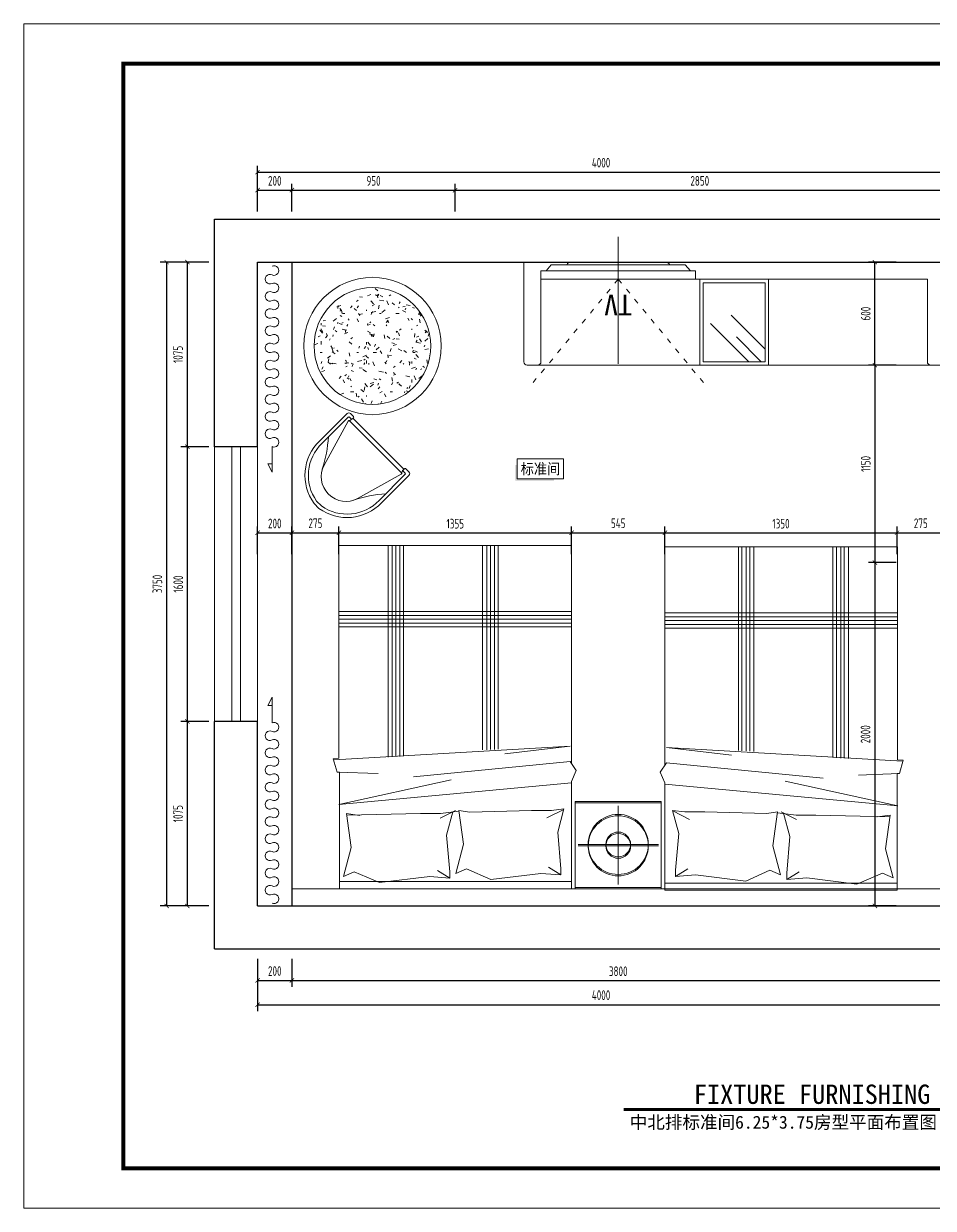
# Model space of a CAD drawing. Header units: millimetres. Extents: x 84706 to 155398, y -6776 to 36429.
# Drawn here: x 84706 to 90002, y -6776 to 124 of the extents above; entities that cross this region are included whole.
import ezdxf
from ezdxf.enums import TextEntityAlignment as Align

# ---------------------------------------------------------------- set-up
doc = ezdxf.new("R2010")
doc.units = ezdxf.units.MM
for name, pattern in [('ACAD_ISO03W100', [30, 12, -18]), ('DOTE', [61.468, 50.8, -5.08, 0.508, -5.08]), ('HIDDEN', [9.525, 6.35, -3.175])]:
    doc.linetypes.add(name, pattern=pattern)
doc.layers.get('Defpoints').update_dxf_attribs({"color": 250})
for name, color, linetype, lineweight in [('Drawing【图框、表格】', 150, 'Continuous', 0), ('FF-Curtain【平面窗帘】', 32, 'Continuous', 0), ('FF-Text【平面文字】', 2, 'Continuous', 0), ('FF-Win【窗】', 132, 'Continuous', 0), ('FF-【活动成品家具】', 51, 'Continuous', 0), ('RC-dimensions', 44, 'Continuous', 0)]:
    doc.layers.add(name, color=color, linetype=linetype, lineweight=lineweight)
doc.layers.add('WALL【墙体】', color=7, linetype='Continuous')
doc.styles.add('ROMANTIC', font='STXIHEI.TTF', dxfattribs={"bigfont": 'gbcbig.shx'})
doc.styles.add('宋体', font='', dxfattribs={"width": 0.8})
doc.styles.add('尺寸标注', font='ARCHS.SHX', dxfattribs={"width": 0.8})
doc.styles.add('文字', font='')
doc.styles.add('线上图名', font='simhei.ttf')
doc.styles.add('线下图名', font='simhei.ttf')
doc.styles.add('黑体', font='simhei.ttf', dxfattribs={"width": 0.7})
doc.styles.get('宋体').set_extended_font_data('SimSun')
doc.styles.get('文字').set_extended_font_data('SimSun')
doc.dimstyles.new('海龙1：25', dxfattribs={"dimscale": 25, "dimtxt": 2.25, "dimasz": 1, "dimexe": 1.5, "dimexo": 1, "dimgap": 1, "dimtad": 1, "dimdec": 0, "dimrnd": 5, "dimdsep": 46, "dimtxsty": '尺寸标注', "dimblk": 'ARCHTICK', "dimblk1": 'ARCHTICK', "dimblk2": 'ARCHTICK', "dimcen": 1, "dimclrd": 44, "dimclre": 44, "dimclrt": 2, "dimadec": 0, "dimazin": 0, "dimtfac": 1, "dimtdec": 0, "dimtix": 1, "dimtmove": 2, "dimatfit": 3, "dimldrblk": 'hl_arrow2', "dimfxl": 0, "dimarcsym": 0})

# ---------------------------------------------------------------- blocks, each defined once
blk = doc.blocks.new('hlw_3_1600_250')
for p, q in [((-0.5, 0.078125), (0.5, 0.078125)), ((-0.5, -0.078125), (0.5, -0.078125))]:
    blk.add_line(p, q)
at = {"linetype": 'HIDDEN', "ltscale": 15}
for p, q in [((-0.5, 0.015625), (0.5, 0.015625)), ((-0.5, -0.015625), (0.5, -0.015625))]:
    blk.add_line(p, q, dxfattribs=at)
blk = doc.blocks.new('1500平10100181')
at = {"ltscale": 300}
for p, q in [((-1270.6, 991.6), (-770.6, 991.6)), ((-1270.6, 491.6), (-1270.6, 991.6)), ((-770.6, 991.6), (-770.6, 491.6)), ((-749, 1000), (603.1, 1000)), ((-749, 1000), (-749, 374.1)), ((603.1, 1000), (603.1, 320.9)), ((603.1, 1000), (603.1, 345.9)), ((-770.6, 491.6), (-1270.6, 491.6)), ((-1270.6, 491.6), (-770.6, 491.6)), ((-749, 374.1), (-775.9, 311.5)), ((-775.9, 311.5), (-740.1, 257.9)), ((-749, 271.3), (-749, -1000)), ((638.5, 243.1), (606, 239.9)), ((606, 239.9), (606, -999.7)), ((-749, -1000), (603.1, -1000)), ((603.1, -1000), (-749, -1000))]:
    blk.add_line(p, q, dxfattribs=at)
at = {"color": 8}
for p, q in [((-1020.6, 966.9), (-1020.6, 516.3)), ((-770.6, 491.6), (-770.6, 991.6)), ((-749, 958.2), (603.1, 958.2)), ((-686.4, 883.8), (-686.4, 919.5)), ((-686.4, 919.5), (-614.8, 874.8)), ((-686.4, 919.5), (-570, 910.6)), ((-570, 910.6), (-278, 946.4)), ((-278, 946.4), (-137.7, 883.8)), ((-137.7, 883.8), (-75, 910.6)), ((-75, 910.6), (-119.8, 740.7)), ((-39.2, 937.4), (32.4, 892.7)), ((-39.2, 937.4), (77.1, 928.5)), ((-39.2, 901.6), (-39.2, 937.4)), ((-21.3, 687.1), (-39.2, 901.6)), ((77.1, 928.5), (369.1, 964.2)), ((369.1, 964.2), (517.3, 901.6)), ((517.3, 901.6), (580, 928.5)), ((580, 928.5), (535.2, 758.6)), ((-668.5, 669.2), (-686.4, 883.8)), ((-1254.7, 741.6), (-786.5, 741.6)), ((-119.8, 740.7), (-92.9, 544)), ((535.2, 758.6), (562.1, 561.9)), ((-704.3, 535), (-668.5, 669.2)), ((-57.5, 551.6), (-21.3, 687.1)), ((-605.8, 587.2), (-703.4, 538.5)), ((-155.6, 552.9), (-516.3, 544)), ((-92.9, 544), (-155.6, 552.9)), ((14.5, 561.9), (-93.5, 548.4)), ((16.7, 588.7), (-72.8, 544)), ((130.8, 561.9), (14.5, 561.9)), ((560.7, 572.1), (130.8, 561.9)), ((486.3, 572.7), (485.7, 570.5)), ((562.1, 561.9), (486.3, 572.7)), ((-749, 383), (606.9, 508.2)), ((-632.7, 544), (-704.3, 535)), ((-516.3, 544), (-632.7, 544)), ((606.9, 508.2), (-48.2, 365.2)), ((-740.1, 257.9), (172.2, 347.3)), ((603.1, 345.9), (603.1, 320.9)), ((378.1, 329.4), (615.8, 320.5)), ((603.1, 320.9), (616.4, 320.9)), ((616.4, 320.9), (638.5, 243.1)), ((633.7, 248.9), (-740.1, 168.4)), ((-740.1, 168.4), (-360.8, 213.2)), ((229.7, -1000), (229.7, 227.8)), ((250.5, -1000), (250.5, 228.9)), ((274.6, -1000), (274.6, 230.2)), ((295.4, -1000), (295.4, 231.3)), ((319.4, -1000), (319.4, 232.6)), ((-320.9, -1000), (-320.9, 186.7)), ((-300.1, -1000), (-300.1, 187.8)), ((-276, -1000), (-276, 189)), ((-255.2, -1000), (-255.2, 190.1)), ((-231.2, -1000), (-231.2, 191.4)), ((-749, -526.3), (603.1, -526.3)), ((-749, -547.1), (603.1, -547.1)), ((-749, -571.3), (603.1, -571.3)), ((-749, -592.1), (603.1, -592.1)), ((-749, -616), (603.1, -616))]:
    blk.add_line(p, q, dxfattribs=at)
for radius in [175, 72.2]:
    blk.add_circle((-1020.6, 741.6), radius, dxfattribs=at)
blk = doc.blocks.new('_ArchTick')
at = {"color": 2, "linetype": 'ByBlock', "const_width": 0.15}
blk.add_lwpolyline([(-0.5, -0.5), (0.5, 0.5)], dxfattribs=at)
blk = doc.blocks.new('*D79')
at = {"layer": 'Defpoints', "color": 0, "transparency": 16777216}
for p in [(85658.6, -3939.9), (85958.6, -3939.9), (85958.6, -5014.9)]:
    blk.add_point(p, dxfattribs=at)
at = {"layer": 'RC-dimensions', "color": 44, "lineweight": -2, "transparency": 16777216}
for p, q in [((85783.6, -3939.9), (85621.1, -3939.9)), ((85658.6, -5014.9), (85658.6, -3939.9)), ((85783.6, -5014.9), (85621.1, -5014.9))]:
    blk.add_line(p, q, dxfattribs=at)
at = {"layer": 'RC-dimensions', "color": 44, "lineweight": -2, "transparency": 16777216, "xscale": 25, "yscale": 25, "zscale": 25}
for p, rotation in [((85658.6, -3939.9), 90), ((85658.6, -5014.9), 270)]:
    blk.add_blockref('_ArchTick', p, dxfattribs=dict(at, rotation=rotation))
at = {"layer": 'RC-dimensions', "color": 2, "transparency": 16777216, "insert": (85604.3, -4477.4), "char_height": 56.25, "attachment_point": 5, "rotation": 90, "style": '尺寸标注'}
blk.add_mtext('1075', dxfattribs=at)
blk = doc.blocks.new('hl_arrow2')
at = {"color": 2}
blk.add_line((-0.22, 0), (-1, 0), dxfattribs=at)
blk.add_lwpolyline([(-0.22, 0), (-0.86, -0.69), (-0.65, -0.86), (0, 0), (-0.65, 0.86), (-0.86, 0.69)], close=True, dxfattribs=at)
for points in [[(-0.86, 0.69), (-0.65, 0.86), (-0.22, 0), (0, 0)], [(-0.86, -0.69), (-0.65, -0.86), (-0.22, 0), (0, 0)]]:
    blk.add_solid(points, dxfattribs=at)
blk = doc.blocks.new('*D80')
at = {"layer": 'Defpoints', "color": 0, "transparency": 16777216}
for p in [(85538.1, -1264.9), (85838.1, -1264.9), (85838.1, -5014.9)]:
    blk.add_point(p, dxfattribs=at)
at = {"layer": 'RC-dimensions', "color": 44, "lineweight": -2, "transparency": 16777216}
for p, q in [((85663.1, -1264.9), (85500.6, -1264.9)), ((85538.1, -5014.9), (85538.1, -1264.9)), ((85663.1, -5014.9), (85500.6, -5014.9))]:
    blk.add_line(p, q, dxfattribs=at)
at = {"layer": 'RC-dimensions', "color": 44, "lineweight": -2, "transparency": 16777216, "xscale": 25, "yscale": 25, "zscale": 25}
for p, rotation in [((85538.1, -1264.9), 90), ((85538.1, -5014.9), 270)]:
    blk.add_blockref('_ArchTick', p, dxfattribs=dict(at, rotation=rotation))
at = {"layer": 'RC-dimensions', "color": 2, "transparency": 16777216, "insert": (85483.8, -3139.9), "char_height": 56.25, "attachment_point": 5, "rotation": 90, "style": '尺寸标注'}
blk.add_mtext('3750', dxfattribs=at)
blk = doc.blocks.new('*D81')
at = {"layer": 'Defpoints', "color": 0, "transparency": 16777216}
for p in [(85658.6, -1264.9), (85958.6, -1264.9), (85958.6, -2339.9)]:
    blk.add_point(p, dxfattribs=at)
at = {"layer": 'RC-dimensions', "color": 44, "lineweight": -2, "transparency": 16777216}
for p, q in [((85783.6, -1264.9), (85621.1, -1264.9)), ((85658.6, -2339.9), (85658.6, -1264.9)), ((85783.6, -2339.9), (85621.1, -2339.9))]:
    blk.add_line(p, q, dxfattribs=at)
at = {"layer": 'RC-dimensions', "color": 44, "lineweight": -2, "transparency": 16777216, "xscale": 25, "yscale": 25, "zscale": 25}
for p, rotation in [((85658.6, -1264.9), 90), ((85658.6, -2339.9), 270)]:
    blk.add_blockref('_ArchTick', p, dxfattribs=dict(at, rotation=rotation))
at = {"layer": 'RC-dimensions', "color": 2, "transparency": 16777216, "insert": (85604.3, -1802.4), "char_height": 56.25, "attachment_point": 5, "rotation": 90, "style": '尺寸标注'}
blk.add_mtext('1075', dxfattribs=at)
blk = doc.blocks.new('*D82')
at = {"layer": 'Defpoints', "color": 0, "transparency": 16777216}
for p in [(85658.6, -2339.9), (85958.6, -2339.9), (85958.6, -3939.9)]:
    blk.add_point(p, dxfattribs=at)
at = {"layer": 'RC-dimensions', "color": 44, "lineweight": -2, "transparency": 16777216}
for p, q in [((85783.6, -2339.9), (85621.1, -2339.9)), ((85658.6, -3939.9), (85658.6, -2339.9)), ((85783.6, -3939.9), (85621.1, -3939.9))]:
    blk.add_line(p, q, dxfattribs=at)
at = {"layer": 'RC-dimensions', "color": 44, "lineweight": -2, "transparency": 16777216, "xscale": 25, "yscale": 25, "zscale": 25}
for p, rotation in [((85658.6, -2339.9), 90), ((85658.6, -3939.9), 270)]:
    blk.add_blockref('_ArchTick', p, dxfattribs=dict(at, rotation=rotation))
at = {"layer": 'RC-dimensions', "color": 2, "transparency": 16777216, "insert": (85605.5, -3139.9), "char_height": 56.25, "attachment_point": 5, "rotation": 90, "style": '尺寸标注'}
blk.add_mtext('1600', dxfattribs=at)
blk = doc.blocks.new('*D83')
at = {"layer": 'Defpoints', "color": 0, "transparency": 16777216}
for p in [(90067.5, -741), (86067.5, -1041), (90067.5, -1041)]:
    blk.add_point(p, dxfattribs=at)
at = {"layer": 'RC-dimensions', "color": 44, "lineweight": -2, "transparency": 16777216}
for p, q in [((86067.5, -866), (86067.5, -703.5)), ((86067.5, -741), (90067.5, -741)), ((90067.5, -866), (90067.5, -703.5))]:
    blk.add_line(p, q, dxfattribs=at)
at = {"layer": 'RC-dimensions', "color": 44, "lineweight": -2, "transparency": 16777216, "xscale": 25, "yscale": 25, "zscale": 25, "rotation": 180}
blk.add_blockref('_ArchTick', (86067.5, -741), dxfattribs=at)
at = {"layer": 'RC-dimensions', "color": 44, "lineweight": -2, "transparency": 16777216, "xscale": 25, "yscale": 25, "zscale": 25}
blk.add_blockref('_ArchTick', (90067.5, -741), dxfattribs=at)
at = {"layer": 'RC-dimensions', "color": 2, "transparency": 16777216, "insert": (88067.5, -685.6), "char_height": 56.25, "attachment_point": 5, "style": '尺寸标注'}
blk.add_mtext('4000', dxfattribs=at)
blk = doc.blocks.new('*D84')
at = {"layer": 'Defpoints', "color": 0, "transparency": 16777216}
for p in [(86067.5, -5289.8), (90067.5, -5289.8), (90067.5, -5589.8)]:
    blk.add_point(p, dxfattribs=at)
at = {"layer": 'RC-dimensions', "color": 44, "lineweight": -2, "transparency": 16777216}
for p, q in [((86067.5, -5464.8), (86067.5, -5627.3)), ((90067.5, -5464.8), (90067.5, -5627.3)), ((86067.5, -5589.8), (90067.5, -5589.8))]:
    blk.add_line(p, q, dxfattribs=at)
at = {"layer": 'RC-dimensions', "color": 44, "lineweight": -2, "transparency": 16777216, "xscale": 25, "yscale": 25, "zscale": 25, "rotation": 180}
blk.add_blockref('_ArchTick', (86067.5, -5589.8), dxfattribs=at)
at = {"layer": 'RC-dimensions', "color": 44, "lineweight": -2, "transparency": 16777216, "xscale": 25, "yscale": 25, "zscale": 25}
blk.add_blockref('_ArchTick', (90067.5, -5589.8), dxfattribs=at)
at = {"layer": 'RC-dimensions', "color": 2, "transparency": 16777216, "insert": (88067.5, -5534.3), "char_height": 56.25, "attachment_point": 5, "style": '尺寸标注'}
blk.add_mtext('4000', dxfattribs=at)
blk = doc.blocks.new('*D89')
at = {"layer": 'Defpoints', "color": 0, "transparency": 16777216}
for p in [(86267.5, -845.7), (86067.5, -1145.7), (86267.5, -1145.7)]:
    blk.add_point(p, dxfattribs=at)
at = {"layer": 'RC-dimensions', "color": 44, "lineweight": -2, "transparency": 16777216}
for p, q in [((86067.5, -970.7), (86067.5, -808.2)), ((86267.5, -970.7), (86267.5, -808.2)), ((86067.5, -845.7), (86267.5, -845.7))]:
    blk.add_line(p, q, dxfattribs=at)
at = {"layer": 'RC-dimensions', "color": 44, "lineweight": -2, "transparency": 16777216, "xscale": 25, "yscale": 25, "zscale": 25, "rotation": 180}
blk.add_blockref('_ArchTick', (86067.5, -845.7), dxfattribs=at)
at = {"layer": 'RC-dimensions', "color": 44, "lineweight": -2, "transparency": 16777216, "xscale": 25, "yscale": 25, "zscale": 25}
blk.add_blockref('_ArchTick', (86267.5, -845.7), dxfattribs=at)
at = {"layer": 'RC-dimensions', "color": 2, "transparency": 16777216, "insert": (86167.5, -791.4), "char_height": 56.25, "attachment_point": 5, "style": '尺寸标注'}
blk.add_mtext('200', dxfattribs=at)
blk = doc.blocks.new('*D90')
at = {"layer": 'Defpoints', "color": 0, "transparency": 16777216}
for p in [(86067.5, -5148.2), (86267.5, -5148.2), (86267.5, -5448.2)]:
    blk.add_point(p, dxfattribs=at)
at = {"layer": 'RC-dimensions', "color": 44, "lineweight": -2, "transparency": 16777216}
for p, q in [((86067.5, -5323.2), (86067.5, -5485.7)), ((86267.5, -5323.2), (86267.5, -5485.7)), ((86067.5, -5448.2), (86267.5, -5448.2))]:
    blk.add_line(p, q, dxfattribs=at)
at = {"layer": 'RC-dimensions', "color": 44, "lineweight": -2, "transparency": 16777216, "xscale": 25, "yscale": 25, "zscale": 25, "rotation": 180}
blk.add_blockref('_ArchTick', (86067.5, -5448.2), dxfattribs=at)
at = {"layer": 'RC-dimensions', "color": 44, "lineweight": -2, "transparency": 16777216, "xscale": 25, "yscale": 25, "zscale": 25}
blk.add_blockref('_ArchTick', (86267.5, -5448.2), dxfattribs=at)
at = {"layer": 'RC-dimensions', "color": 2, "transparency": 16777216, "insert": (86167.5, -5393.9), "char_height": 56.25, "attachment_point": 5, "style": '尺寸标注'}
blk.add_mtext('200', dxfattribs=at)
blk = doc.blocks.new('*U19')
at = {"color": 150}
blk.add_lwpolyline([(-5.38, -2.34), (5.38, -2.34), (5.38, 2.33), (-5.38, 2.33), (-5.38, -2.34)], dxfattribs=at)
at = {"color": 150, "ltscale": 4}
for points in [[(-5.38, 0.83), (-5.83, 0.83), (-5.38, -2.34), (-5.83, -2.79)], [(3.13, -2.34), (3.13, -2.79), (-5.38, -2.34), (-5.83, -2.79)]]:
    blk.add_solid(points, dxfattribs=at)
at = {"color": 2, "ltscale": 4, "style": '文字', "width": 0.9, "flags": 8}
blk.add_attdef('功能区文字', text='', height=2.5, dxfattribs=at).set_placement((0.01, -0.03), align=Align.MIDDLE_CENTER)
blk = doc.blocks.new('*D99')
at = {"layer": 'Defpoints', "color": 0, "transparency": 16777216}
for p in [(86267.5, -2841.4), (86067.5, -3141.4), (86267.5, -3141.4)]:
    blk.add_point(p, dxfattribs=at)
at = {"layer": 'RC-dimensions', "color": 44, "lineweight": -2, "transparency": 16777216}
for p, q in [((86067.5, -2966.4), (86067.5, -2803.9)), ((86267.5, -2966.4), (86267.5, -2803.9)), ((86067.5, -2841.4), (86267.5, -2841.4))]:
    blk.add_line(p, q, dxfattribs=at)
at = {"layer": 'RC-dimensions', "color": 44, "lineweight": -2, "transparency": 16777216, "xscale": 25, "yscale": 25, "zscale": 25, "rotation": 180}
blk.add_blockref('_ArchTick', (86067.5, -2841.4), dxfattribs=at)
at = {"layer": 'RC-dimensions', "color": 44, "lineweight": -2, "transparency": 16777216, "xscale": 25, "yscale": 25, "zscale": 25}
blk.add_blockref('_ArchTick', (86267.5, -2841.4), dxfattribs=at)
at = {"layer": 'RC-dimensions', "color": 2, "transparency": 16777216, "insert": (86167.5, -2787.1), "char_height": 56.25, "attachment_point": 5, "style": '尺寸标注'}
blk.add_mtext('200', dxfattribs=at)
blk = doc.blocks.new('*U166')
at = {"color": 2, "linetype": 'Continuous'}
blk.add_lwpolyline([(-48.54, 0, 0.7, 0.7, 0), (54.54, 0, 0.75, 0.75, 0)], format="xyseb", dxfattribs=at)
at = {"color": 2, "style": '线上图名', "flags": 8}
blk.add_attdef('EXISTING_PLAN', text='', height=4.5, dxfattribs=at).set_placement((3, 1.27), align=Align.CENTER)
at = {"color": 2, "style": '线下图名', "flags": 8}
blk.add_attdef('图名1', text='', height=3, dxfattribs=at).set_placement((-47.14, -1.5), align=Align.TOP_LEFT)
blk.add_attdef('比例1', text='', height=3, dxfattribs=at).set_placement((53.72, -1.5), align=Align.TOP_RIGHT)
blk = doc.blocks.new('*D107')
at = {"layer": 'Defpoints', "color": 0, "transparency": 16777216}
for p in [(86267.5, -5148.2), (90067.5, -5148.2), (90067.5, -5448.2)]:
    blk.add_point(p, dxfattribs=at)
at = {"layer": 'RC-dimensions', "color": 44, "lineweight": -2, "transparency": 16777216}
for p, q in [((86267.5, -5323.2), (86267.5, -5485.7)), ((90067.5, -5323.2), (90067.5, -5485.7)), ((86267.5, -5448.2), (90067.5, -5448.2))]:
    blk.add_line(p, q, dxfattribs=at)
at = {"layer": 'RC-dimensions', "color": 44, "lineweight": -2, "transparency": 16777216, "xscale": 25, "yscale": 25, "zscale": 25, "rotation": 180}
blk.add_blockref('_ArchTick', (86267.5, -5448.2), dxfattribs=at)
at = {"layer": 'RC-dimensions', "color": 44, "lineweight": -2, "transparency": 16777216, "xscale": 25, "yscale": 25, "zscale": 25}
blk.add_blockref('_ArchTick', (90067.5, -5448.2), dxfattribs=at)
at = {"layer": 'RC-dimensions', "color": 2, "transparency": 16777216, "insert": (88167.5, -5395.1), "char_height": 56.25, "attachment_point": 5, "style": '尺寸标注'}
blk.add_mtext('3800', dxfattribs=at)
blk = doc.blocks.new('*D108')
at = {"layer": 'Defpoints', "color": 0, "transparency": 16777216}
for p in [(86540.9, -2841.4), (86267.5, -3141.4), (86540.9, -3141.4)]:
    blk.add_point(p, dxfattribs=at)
at = {"layer": 'RC-dimensions', "color": 44, "lineweight": -2, "transparency": 16777216}
for p, q in [((86267.5, -2966.4), (86267.5, -2803.9)), ((86540.9, -2966.4), (86540.9, -2803.9)), ((86267.5, -2841.4), (86540.9, -2841.4))]:
    blk.add_line(p, q, dxfattribs=at)
at = {"layer": 'RC-dimensions', "color": 44, "lineweight": -2, "transparency": 16777216, "xscale": 25, "yscale": 25, "zscale": 25, "rotation": 180}
blk.add_blockref('_ArchTick', (86267.5, -2841.4), dxfattribs=at)
at = {"layer": 'RC-dimensions', "color": 44, "lineweight": -2, "transparency": 16777216, "xscale": 25, "yscale": 25, "zscale": 25}
blk.add_blockref('_ArchTick', (86540.9, -2841.4), dxfattribs=at)
at = {"layer": 'RC-dimensions', "color": 2, "transparency": 16777216, "insert": (86404.2, -2785.9), "char_height": 56.25, "attachment_point": 5, "style": '尺寸标注'}
blk.add_mtext('275', dxfattribs=at)
blk = doc.blocks.new('*D109')
at = {"layer": 'Defpoints', "color": 0, "transparency": 16777216}
for p in [(87895.9, -2841.4), (86540.9, -3141.4), (87895.9, -3141.4)]:
    blk.add_point(p, dxfattribs=at)
at = {"layer": 'RC-dimensions', "color": 44, "lineweight": -2, "transparency": 16777216}
for p, q in [((86540.9, -2966.4), (86540.9, -2803.9)), ((87895.9, -2966.4), (87895.9, -2803.9)), ((86540.9, -2841.4), (87895.9, -2841.4))]:
    blk.add_line(p, q, dxfattribs=at)
at = {"layer": 'RC-dimensions', "color": 44, "lineweight": -2, "transparency": 16777216, "xscale": 25, "yscale": 25, "zscale": 25, "rotation": 180}
blk.add_blockref('_ArchTick', (86540.9, -2841.4), dxfattribs=at)
at = {"layer": 'RC-dimensions', "color": 44, "lineweight": -2, "transparency": 16777216, "xscale": 25, "yscale": 25, "zscale": 25}
blk.add_blockref('_ArchTick', (87895.9, -2841.4), dxfattribs=at)
at = {"layer": 'RC-dimensions', "color": 2, "transparency": 16777216, "insert": (87218.4, -2788.3), "char_height": 56.25, "attachment_point": 5, "style": '尺寸标注'}
blk.add_mtext('1355', dxfattribs=at)
blk = doc.blocks.new('*D110')
at = {"layer": 'Defpoints', "color": 0, "transparency": 16777216}
for p in [(88439.1, -2841.4), (87895.9, -3141.4), (88439.1, -3141.4)]:
    blk.add_point(p, dxfattribs=at)
at = {"layer": 'RC-dimensions', "color": 44, "lineweight": -2, "transparency": 16777216}
for p, q in [((87895.9, -2966.4), (87895.9, -2803.9)), ((88439.1, -2966.4), (88439.1, -2803.9)), ((87895.9, -2841.4), (88439.1, -2841.4))]:
    blk.add_line(p, q, dxfattribs=at)
at = {"layer": 'RC-dimensions', "color": 44, "lineweight": -2, "transparency": 16777216, "xscale": 25, "yscale": 25, "zscale": 25, "rotation": 180}
blk.add_blockref('_ArchTick', (87895.9, -2841.4), dxfattribs=at)
at = {"layer": 'RC-dimensions', "color": 44, "lineweight": -2, "transparency": 16777216, "xscale": 25, "yscale": 25, "zscale": 25}
blk.add_blockref('_ArchTick', (88439.1, -2841.4), dxfattribs=at)
at = {"layer": 'RC-dimensions', "color": 2, "transparency": 16777216, "insert": (88167.5, -2785.9), "char_height": 56.25, "attachment_point": 5, "style": '尺寸标注'}
blk.add_mtext('545', dxfattribs=at)
blk = doc.blocks.new('*D111')
at = {"layer": 'Defpoints', "color": 0, "transparency": 16777216}
for p in [(89791.2, -2841.4), (88439.1, -3141.4), (89791.2, -3141.4)]:
    blk.add_point(p, dxfattribs=at)
at = {"layer": 'RC-dimensions', "color": 44, "lineweight": -2, "transparency": 16777216}
for p, q in [((88439.1, -2966.4), (88439.1, -2803.9)), ((89791.2, -2966.4), (89791.2, -2803.9)), ((88439.1, -2841.4), (89791.2, -2841.4))]:
    blk.add_line(p, q, dxfattribs=at)
at = {"layer": 'RC-dimensions', "color": 44, "lineweight": -2, "transparency": 16777216, "xscale": 25, "yscale": 25, "zscale": 25, "rotation": 180}
blk.add_blockref('_ArchTick', (88439.1, -2841.4), dxfattribs=at)
at = {"layer": 'RC-dimensions', "color": 44, "lineweight": -2, "transparency": 16777216, "xscale": 25, "yscale": 25, "zscale": 25}
blk.add_blockref('_ArchTick', (89791.2, -2841.4), dxfattribs=at)
at = {"layer": 'RC-dimensions', "color": 2, "transparency": 16777216, "insert": (89115.2, -2788.3), "char_height": 56.25, "attachment_point": 5, "style": '尺寸标注'}
blk.add_mtext('1350', dxfattribs=at)
blk = doc.blocks.new('*D112')
at = {"layer": 'Defpoints', "color": 0, "transparency": 16777216}
for p in [(90067.5, -2841.4), (89791.2, -3141.4), (90067.5, -3141.4)]:
    blk.add_point(p, dxfattribs=at)
at = {"layer": 'RC-dimensions', "color": 44, "lineweight": -2, "transparency": 16777216}
for p, q in [((89791.2, -2966.4), (89791.2, -2803.9)), ((90067.5, -2966.4), (90067.5, -2803.9)), ((89791.2, -2841.4), (90067.5, -2841.4))]:
    blk.add_line(p, q, dxfattribs=at)
at = {"layer": 'RC-dimensions', "color": 44, "lineweight": -2, "transparency": 16777216, "xscale": 25, "yscale": 25, "zscale": 25, "rotation": 180}
blk.add_blockref('_ArchTick', (89791.2, -2841.4), dxfattribs=at)
at = {"layer": 'RC-dimensions', "color": 44, "lineweight": -2, "transparency": 16777216, "xscale": 25, "yscale": 25, "zscale": 25}
blk.add_blockref('_ArchTick', (90067.5, -2841.4), dxfattribs=at)
at = {"layer": 'RC-dimensions', "color": 2, "transparency": 16777216, "insert": (89929.4, -2785.9), "char_height": 56.25, "attachment_point": 5, "style": '尺寸标注'}
blk.add_mtext('275', dxfattribs=at)
blk = doc.blocks.new('*D137')
at = {"layer": 'Defpoints', "color": 0, "transparency": 16777216}
for p in [(89661.9, -1264.9), (89961.9, -1264.9), (89961.9, -1864.9)]:
    blk.add_point(p, dxfattribs=at)
at = {"layer": 'RC-dimensions', "color": 44, "lineweight": -2, "transparency": 16777216}
for p, q in [((89786.9, -1264.9), (89624.4, -1264.9)), ((89661.9, -1864.9), (89661.9, -1264.9)), ((89786.9, -1864.9), (89624.4, -1864.9))]:
    blk.add_line(p, q, dxfattribs=at)
at = {"layer": 'RC-dimensions', "color": 44, "lineweight": -2, "transparency": 16777216, "xscale": 25, "yscale": 25, "zscale": 25}
for p, rotation in [((89661.9, -1264.9), 90), ((89661.9, -1864.9), 270)]:
    blk.add_blockref('_ArchTick', p, dxfattribs=dict(at, rotation=rotation))
at = {"layer": 'RC-dimensions', "color": 2, "transparency": 16777216, "insert": (89608.7, -1564.9), "char_height": 56.25, "attachment_point": 5, "rotation": 90, "style": '尺寸标注'}
blk.add_mtext('600', dxfattribs=at)
blk = doc.blocks.new('*D138')
at = {"layer": 'Defpoints', "color": 0, "transparency": 16777216}
for p in [(89961.9, -1864.9), (89661.9, -3014.8), (89961.9, -3014.8)]:
    blk.add_point(p, dxfattribs=at)
at = {"layer": 'RC-dimensions', "color": 44, "lineweight": -2, "transparency": 16777216}
for p, q in [((89786.9, -1864.9), (89624.4, -1864.9)), ((89661.9, -1864.9), (89661.9, -3014.8)), ((89786.9, -3014.8), (89624.4, -3014.8))]:
    blk.add_line(p, q, dxfattribs=at)
at = {"layer": 'RC-dimensions', "color": 44, "lineweight": -2, "transparency": 16777216, "xscale": 25, "yscale": 25, "zscale": 25}
for p, rotation in [((89661.9, -1864.9), 90), ((89661.9, -3014.8), 270)]:
    blk.add_blockref('_ArchTick', p, dxfattribs=dict(at, rotation=rotation))
at = {"layer": 'RC-dimensions', "color": 2, "transparency": 16777216, "insert": (89608.7, -2439.9), "char_height": 56.25, "attachment_point": 5, "rotation": 90, "style": '尺寸标注'}
blk.add_mtext('1150', dxfattribs=at)
blk = doc.blocks.new('*D139')
at = {"layer": 'Defpoints', "color": 0, "transparency": 16777216}
for p in [(89961.9, -3014.8), (89661.9, -5014.9), (89961.9, -5014.9)]:
    blk.add_point(p, dxfattribs=at)
at = {"layer": 'RC-dimensions', "color": 44, "lineweight": -2, "transparency": 16777216}
for p, q in [((89786.9, -3014.8), (89624.4, -3014.8)), ((89661.9, -3014.8), (89661.9, -5014.9)), ((89786.9, -5014.9), (89624.4, -5014.9))]:
    blk.add_line(p, q, dxfattribs=at)
at = {"layer": 'RC-dimensions', "color": 44, "lineweight": -2, "transparency": 16777216, "xscale": 25, "yscale": 25, "zscale": 25}
for p, rotation in [((89661.9, -3014.8), 90), ((89661.9, -5014.9), 270)]:
    blk.add_blockref('_ArchTick', p, dxfattribs=dict(at, rotation=rotation))
at = {"layer": 'RC-dimensions', "color": 2, "transparency": 16777216, "insert": (89607.6, -4014.9), "char_height": 56.25, "attachment_point": 5, "rotation": 90, "style": '尺寸标注'}
blk.add_mtext('2000', dxfattribs=at)
blk = doc.blocks.new('*D161')
at = {"layer": 'Defpoints', "color": 0, "transparency": 16777216}
for p in [(87217.6, -845.7), (86267.5, -1145.7), (87217.6, -1145.7)]:
    blk.add_point(p, dxfattribs=at)
at = {"layer": 'RC-dimensions', "color": 44, "lineweight": -2, "transparency": 16777216}
for p, q in [((86267.5, -970.7), (86267.5, -808.2)), ((87217.6, -970.7), (87217.6, -808.2)), ((86267.5, -845.7), (87217.6, -845.7))]:
    blk.add_line(p, q, dxfattribs=at)
at = {"layer": 'RC-dimensions', "color": 44, "lineweight": -2, "transparency": 16777216, "xscale": 25, "yscale": 25, "zscale": 25, "rotation": 180}
blk.add_blockref('_ArchTick', (86267.5, -845.7), dxfattribs=at)
at = {"layer": 'RC-dimensions', "color": 44, "lineweight": -2, "transparency": 16777216, "xscale": 25, "yscale": 25, "zscale": 25}
blk.add_blockref('_ArchTick', (87217.6, -845.7), dxfattribs=at)
at = {"layer": 'RC-dimensions', "color": 2, "transparency": 16777216, "insert": (86742.5, -791.4), "char_height": 56.25, "attachment_point": 5, "style": '尺寸标注'}
blk.add_mtext('950', dxfattribs=at)
blk = doc.blocks.new('海龍_09052443')
blk.add_lwpolyline([(-10500, -14850), (10500, -14850), (10500, 0), (-10500, 0)], close=True)
at = {"const_width": 50}
blk.add_lwpolyline([(-9250, -14350), (10000, -14350), (10000, -500), (-9250, -500)], close=True, dxfattribs=at)
at = {"style": '黑体', "width": 0.704386, "flags": 8}
blk.add_attdef('项目名称', text='', height=288, rotation=90, dxfattribs=at).set_placement((9289, -6225), align=Align.CENTER)
at = {"color": 2, "style": '宋体', "width": 0.725454, "flags": 8}
blk.add_attdef('图名', text='', height=125, dxfattribs=at).set_placement((9277, -11490), align=Align.MIDDLE)
at = {"style": '黑体', "width": 1.036363, "flags": 8}
for tag, p in [('比例', (9423, -13034)), ('阶段', (9423, -13273)), ('日期', (9423, -13512)), ('1FF-1', (9423, -13991)), ('序号', (9423, -14230))]:
    blk.add_attdef(tag, text='', height=92.3, dxfattribs=at).set_placement(p, align=Align.MIDDLE)
blk = doc.blocks.new('海龙工具_液晶电视')
at = {"color": 251, "linetype": 'ACAD_ISO03W100', "ltscale": 2.5}
for q in [(-507.9, 716), (507.9, 716)]:
    blk.add_line((0, 100), q, dxfattribs=at)
blk.add_line((-450, 50), (450, 50))
at = {"color": 251}
blk.add_line((-300, 15), (300, 15), dxfattribs=at)
blk.add_lwpolyline([(-450, 50), (450, 50), (450, 100), (-450, 100)], close=True)
blk.add_lwpolyline([(-420, 50), (-390, 15), (-300, 15, 0.267949), (-274, 0), (274, 0, 0.267949), (300, 15), (390, 15), (420, 50)], format="xyb")
at = {"color": 250, "style": 'ROMANTIC', "text_generation_flag": 6}
blk.add_text('TV', height=120, rotation=180, dxfattribs=at).set_placement((0.8, 250.3), align=Align.MIDDLE)
blk = doc.blocks.new('电视柜_04')
at = {"color": 250, "linetype": 'DOTE', "ltscale": 177.520661}
blk.add_line((-147.3, 0), (592.4, 0), dxfattribs=at)
at = {"ltscale": 4, "rotation": 270}
blk.add_blockref('海龙工具_液晶电视', (0, 0), dxfattribs=at)
blk = doc.blocks.new('海龙_08085835')
at = {"layer": 'FF-【活动成品家具】'}
h = blk.add_hatch(dxfattribs=at)
h.set_pattern_fill('地毯', color=8, scale=300, pattern_type=2)
h.set_pattern_definition([(0, (-124, -196), (132, 228), [12, -201, 9, -87, 18, -213]), (10, (-181, -73), (80.68, 285.34), [21, -51, 27, -159, 15, -198]), (20, (-211, -169), (133.47, 220.976), [24, -165, 21, -123, 15, -96]), (30, (-124, -187), (-21.97, 254.05), [15, -99, 12, -147, 9, -195]), (40, (-208, -121), (33.836, 216.37), [12, -132, 9, -84, 24, -153]), (50, (-163, -229), (-80.25, 235.733), [6, -111, 15, -183, 18, -93]), (60, (-154, -208), (-99.473, 223.71), [15, -123, 6, -144, 12, -111]), (70, (-187, -244), (-109.892, 215.587), [9, -57, 18, -96, 12, -132]), (80, (-172, -67), (-208.565, 164.72), [21, -132, 9, -156, 18, -147]), (90, (-154, -196), (-264, 111), [18, -93, 12, -183, 6, -186]), (100, (-202, -103), (-247.97, 145.145), [21, -117, 18, -96, 21, -219]), (110, (-223, -274), (-240.44, 81.69), [24, -78, 12, -159, 18, -174]), (120, (-304, -238), (-286.65, 28.49), [15, -201, 18, -93, 21, -123]), (130, (-238, -304), (-279.108, 71.266), [9, -66, 12, -129, 24, -168]), (140, (-328, -64), (-220.597, -34.206), [18, -108, 21, -93, 12, -126]), (150, (-79, -322), (-204.825, -120.767), [12, -84, 24, -186, 21, -171]), (160, (-277, -154), (-237.9, -162.43), [18, -126, 15, -114, 12, -183]), (170, (-259, -226), (-215.644, -169.123), [27, -99, 18, -135, 24, -132])])
h.paths.add_polyline_path([(-340, 0, 1), (340, 0, 1)])
for radius in [400, 340]:
    blk.add_circle((0, 0), radius, dxfattribs=at)
blk = doc.blocks.new('休闲椅10134189')
for p, q in [((20, 520.7), (-20, 520.7)), ((20, 500.7), (-20, 500.7)), ((-255, 240), (-255, 15)), ((-235, 240), (-235, 25)), ((235, 25), (235, 240)), ((255, 15), (255, 240)), ((-213.8, 0), (-240, 0)), ((-213.8, 20), (-230, 20)), ((-208.8, 15), (-208.8, 5)), ((211.1, 5), (211.1, 15)), ((216.1, 20), (230, 20)), ((216.1, 0), (240, 0))]:
    blk.add_line(p, q)
at = {"color": 8}
for p, q in [((1.9, 422.5), (-2.9, 422.5)), ((-137.5, 321.1), (-217.7, 40.6)), ((219.4, 40.6), (136.2, 322.3)), ((-213, 34), (214.7, 34)), ((-208.8, 10), (211.1, 10))]:
    blk.add_line(p, q, dxfattribs=at)
for centre, radius, start, end in [((22.8, 246.2), 277.8, 98.857, 181.28109), ((23.1, 246.2), 258.2, 99.61558, 181.36989), ((-22.8, 246.2), 277.8, 358.71891, 81.143), ((-23.1, 246.2), 258.2, 358.63011, 80.38442), ((-240, 15), 15, 180, 270), ((-230, 25), 5, 180, 270), ((-213.8, 15), 5, 0, 90), ((-213.8, 5), 5, 270, 0), ((216.1, 15), 5, 90, 180), ((216.1, 5), 5, 180, 270), ((230, 25), 5, 270, 0), ((240, 15), 15, 270, 0)]:
    blk.add_arc(centre, radius, start, end)
for centre, radius, start, end in [((-2.9, 282.5), 140, 90, 163.99093), ((1.9, 282.5), 140, 16.50992, 90), ((816.6, 697.6), 773.3, 207.10491, 221.2873), ((-820.5, 693.1), 774.9, 319.07629, 333.24397), ((-213, 39), 5, 161.13581, 270), ((-235.1, 16.9), 26.3, 355.77283, 46.65042), ((250.6, 15), 38.3, 146.50425, 174.6625), ((214.7, 39), 5, 270, 19.42774)]:
    blk.add_arc(centre, radius, start, end, dxfattribs=at)
blk = doc.blocks.new('海龙_08082499')
at = {"layer": 'FF-【活动成品家具】'}
h = blk.add_hatch(dxfattribs=at)
h.set_pattern_fill('AR-RROOF', color=8, scale=20.364318, angle=-45)
h.set_pattern_definition([(315, (20, 180), (1170.4, -438.9), [7758.8, -1034.5, 2586.27, -517.25]), (315, (689.3, -123.6), (120.7, 852.2), [1551.76, -170.7, 3103.52, -387.94]), (315, (513.76, 308), (2146.97, -1656.86), [4138.03, -724.16, 2069.01, -517.25])])
h.paths.add_polyline_path([(20, -280), (380, -280), (380, 180), (20, 180)])
blk.add_line((1375, -300), (-975, -300), dxfattribs=at)
blk.add_lwpolyline([(-945, -300, 0.414214), (-925, -280), (-925, 200), (1325, 200), (1325, -280, 0.414214), (1345, -300), (1405, -300, 0.414214), (1425, -280), (1425, 300), (-1025, 300), (-1025, -280, 0.414214), (-1005, -300), (-945, -300)], format="xyb", dxfattribs=at)
blk.add_lwpolyline([(400, 200), (400, -300), (0, -300), (0, 200)], close=True, dxfattribs=at)
at = {"layer": 'FF-【活动成品家具】', "color": 8}
blk.add_lwpolyline([(380, 180), (380, -280), (20, -280), (20, 180)], close=True, dxfattribs=at)
blk = doc.blocks.new('*D199')
at = {"layer": 'Defpoints', "color": 0, "transparency": 16777216}
for p in [(90067.5, -845.7), (87217.6, -1145.7), (90067.5, -1145.7)]:
    blk.add_point(p, dxfattribs=at)
at = {"layer": 'RC-dimensions', "color": 44, "lineweight": -2, "transparency": 16777216}
for p, q in [((87217.6, -970.7), (87217.6, -808.2)), ((90067.5, -970.7), (90067.5, -808.2)), ((87217.6, -845.7), (90067.5, -845.7))]:
    blk.add_line(p, q, dxfattribs=at)
at = {"layer": 'RC-dimensions', "color": 44, "lineweight": -2, "transparency": 16777216, "xscale": 25, "yscale": 25, "zscale": 25, "rotation": 180}
blk.add_blockref('_ArchTick', (87217.6, -845.7), dxfattribs=at)
at = {"layer": 'RC-dimensions', "color": 44, "lineweight": -2, "transparency": 16777216, "xscale": 25, "yscale": 25, "zscale": 25}
blk.add_blockref('_ArchTick', (90067.5, -845.7), dxfattribs=at)
at = {"layer": 'RC-dimensions', "color": 2, "transparency": 16777216, "insert": (88642.5, -791.4), "char_height": 56.25, "attachment_point": 5, "style": '尺寸标注'}
blk.add_mtext('2850', dxfattribs=at)

msp = doc.modelspace()

# ---------------------------------------------------------------- linework, layer by layer
at = {"layer": 'Defpoints'}
msp.add_line((86267.5, -1264.9), (86267.5, -5014.9), dxfattribs=at)
at = {"layer": 'FF-Curtain【平面窗帘】'}
for points in [[(86151.7, -1289.1, -1.6), (86151.7, -1339.1, 1.6), (86151.7, -1389.1, -1.6), (86151.7, -1439.1, 1.6), (86151.7, -1489.1, -1.6), (86151.7, -1539.1, 1.6), (86151.7, -1589.1, -1.6), (86151.7, -1639.1, 1.6), (86151.7, -1689.1, -1.6), (86151.7, -1739.1, 1.6), (86151.7, -1789.1, -1.6), (86151.7, -1839.1, 1.6), (86151.7, -1889.1, -1.6), (86151.7, -1939.1, 1.6), (86151.7, -1989.1, -1.6), (86151.7, -2039.1, 1.6), (86151.7, -2089.1, -1.6), (86151.7, -2139.1, 1.6), (86151.7, -2189.1, -1.6), (86151.7, -2239.1, 1.6), (86151.7, -2289.1, -1.6), (86151.7, -2339.1), (86151.7, -2389.1), (86151.7, -2439.1), (86151.7, -2489.1), (86126.7, -2439.1), (86151.7, -2439.1)], [(86151.7, -4998.1, 1.6), (86151.7, -4948.1, -1.6), (86151.7, -4898.1, 1.6), (86151.7, -4848.1, -1.6), (86151.7, -4798.1, 1.6), (86151.7, -4748.1, -1.6), (86151.7, -4698.1, 1.6), (86151.7, -4648.1, -1.6), (86151.7, -4598.1, 1.6), (86151.7, -4548.1, -1.6), (86151.7, -4498.1, 1.6), (86151.7, -4448.1, -1.6), (86151.7, -4398.1, 1.6), (86151.7, -4348.1, -1.6), (86151.7, -4298.1, 1.6), (86151.7, -4248.1, -1.6), (86151.7, -4198.1, 1.6), (86151.7, -4148.1, -1.6), (86151.7, -4098.1, 1.6), (86151.7, -4048.1, -1.6), (86151.7, -3998.1, 1.6), (86151.7, -3948.1), (86151.7, -3898.1), (86151.7, -3848.1), (86151.7, -3798.1), (86126.7, -3848.1), (86151.7, -3848.1)]]:
    msp.add_lwpolyline(points, format="xyb", dxfattribs=at)
at = {"layer": 'FF-【活动成品家具】'}
msp.add_lwpolyline([(86267.5, -5014.9), (90067.5, -5014.9), (90067.5, -4914.9), (86267.5, -4914.9)], close=True, dxfattribs=at)
at = {"layer": 'WALL【墙体】'}
for p, q in [((85817.5, -2339.9), (85817.5, -1014.9)), ((85817.5, -1014.9), (92317.5, -1014.9)), ((86067.5, -2339.9), (86067.5, -1264.9)), ((86067.5, -1264.9), (92317.5, -1264.9)), ((86067.5, -2339.9), (85817.5, -2339.9)), ((85817.5, -5264.9), (85817.5, -3939.9)), ((86067.5, -3939.9), (85817.5, -3939.9)), ((86067.5, -5014.9), (86067.5, -3939.9)), ((86067.5, -5014.9), (92317.5, -5014.9)), ((85817.5, -5264.9), (92567.5, -5264.9))]:
    msp.add_line(p, q, dxfattribs=at)

# ---------------------------------------------------------------- block references
at = {"layer": 'Drawing【图框、表格】', "xscale": 0.4646400000000001, "yscale": 0.4646400000000001, "zscale": 0.4646400000000001}
msp.add_blockref('海龍_09052443', (89584.3, 124), dxfattribs=at)
at = {"layer": 'FF-Text【平面文字】'}
ref = msp.add_blockref('*U19', (87714.4, -2468.1), dxfattribs=dict(at, xscale=25, yscale=25, zscale=25))
ref.add_attrib('功能区文字', '标准间', dxfattribs={"layer": '0', "color": 2, "ltscale": 4, "height": 62.5, "style": '文字', "width": 0.9}).set_placement((87714.7, -2468.8), align=Align.MIDDLE_CENTER)
ref = msp.add_blockref('*U166', (89413, -6199.6), dxfattribs=dict(at, xscale=25, yscale=25, zscale=25))
ref.add_attrib('比例1', 'SCALE 1:25', dxfattribs={"layer": '0', "color": 2, "height": 75, "style": '线下图名'}).set_placement((90755.9, -6237.1), align=Align.TOP_RIGHT)
ref.add_attrib('EXISTING_PLAN', 'FIXTURE FURNISHING PLAN', dxfattribs={"layer": '0', "color": 2, "height": 112.5, "style": '线上图名'}).set_placement((89487.9, -6167.8), align=Align.CENTER)
ref.add_attrib('图名1', '中北排标准间6.25*3.75房型平面布置图', dxfattribs={"layer": '0', "color": 2, "height": 75, "style": '线下图名'}).set_placement((88234.4, -6237.1), align=Align.TOP_LEFT)
at = {"layer": 'FF-Win【窗】', "xscale": 1600, "yscale": 1600, "zscale": 1600, "rotation": 90}
msp.add_blockref('hlw_3_1600_250', (85942.5, -3139.9), dxfattribs=at)
at = {"layer": 'FF-【活动成品家具】'}
for name, p, rotation in [('电视柜_04', (88167.5, -1264.9), 270), ('休闲椅10134189', (86779.1, -2316.7), 135), ('1500平10100181', (87146.9, -3914.9), 180)]:
    msp.add_blockref(name, p, dxfattribs=dict(at, rotation=rotation))
for name, p in [('海龙_08082499', (88642.5, -1564.9)), ('海龙_08085835', (86736.3, -1753.3))]:
    msp.add_blockref(name, p, dxfattribs=at)
at = {"layer": 'FF-【活动成品家具】', "xscale": -1, "rotation": 180}
msp.add_blockref('1500平10100181', (89188.2, -3923.2), dxfattribs=at)

# ---------------------------------------------------------------- dimensions: what is measured, and where the dimension line sits
at = {"layer": 'RC-dimensions'}
for base, p1, p2, picture, middle in [((90067.5, -741), (86067.5, -1041), (90067.5, -1041), '*D83', (88067.5, -685.6)), ((86267.5, -845.7), (86067.5, -1145.7), (86267.5, -1145.7), '*D89', (86167.5, -791.4)), ((87217.6, -845.7), (86267.5, -1145.7), (87217.6, -1145.7), '*D161', (86742.5, -791.4)), ((90067.5, -845.7), (87217.6, -1145.7), (90067.5, -1145.7), '*D199', (88642.5, -791.4)), ((86267.5, -2841.4), (86067.5, -3141.4), (86267.5, -3141.4), '*D99', (86167.5, -2787.1)), ((86540.9, -2841.4), (86267.5, -3141.4), (86540.9, -3141.4), '*D108', (86404.2, -2785.9)), ((87895.9, -2841.4), (86540.9, -3141.4), (87895.9, -3141.4), '*D109', (87218.4, -2788.3)), ((88439.1, -2841.4), (87895.9, -3141.4), (88439.1, -3141.4), '*D110', (88167.5, -2785.9)), ((89791.2, -2841.4), (88439.1, -3141.4), (89791.2, -3141.4), '*D111', (89115.2, -2788.3)), ((90067.5, -2841.4), (89791.2, -3141.4), (90067.5, -3141.4), '*D112', (89929.4, -2785.9)), ((86267.5, -5448.2), (86067.5, -5148.2), (86267.5, -5148.2), '*D90', (86167.5, -5393.9)), ((90067.5, -5448.2), (86267.5, -5148.2), (90067.5, -5148.2), '*D107', (88167.5, -5395.1)), ((90067.5, -5589.8), (86067.5, -5289.8), (90067.5, -5289.8), '*D84', (88067.5, -5534.3))]:
    dim = msp.add_linear_dim(base=base, p1=p1, p2=p2, dimstyle='海龙1：25', dxfattribs=at)
    dim.commit()
    dim.dimension.update_dxf_attribs({"geometry": picture, "text_midpoint": middle})
for base, p1, p2, angle, picture, middle in [((85538.1, -1264.9), (85838.1, -5014.9), (85838.1, -1264.9), 270, '*D80', (85483.8, -3139.9)), ((85658.6, -1264.9), (85958.6, -2339.9), (85958.6, -1264.9), 270, '*D81', (85604.3, -1802.4)), ((89661.9, -1264.9), (89961.9, -1864.9), (89961.9, -1264.9), 90, '*D137', (89608.7, -1564.9)), ((89661.9, -3014.8), (89961.9, -1864.9), (89961.9, -3014.8), 270, '*D138', (89608.7, -2439.9)), ((85658.6, -2339.9), (85958.6, -3939.9), (85958.6, -2339.9), 270, '*D82', (85605.5, -3139.9)), ((89661.9, -5014.9), (89961.9, -3014.8), (89961.9, -5014.9), 270, '*D139', (89607.6, -4014.9)), ((85658.6, -3939.9), (85958.6, -5014.9), (85958.6, -3939.9), 270, '*D79', (85604.3, -4477.4))]:
    dim = msp.add_linear_dim(base=base, p1=p1, p2=p2, angle=angle, dimstyle='海龙1：25', dxfattribs=at)
    dim.commit()
    dim.dimension.update_dxf_attribs({"geometry": picture, "text_midpoint": middle})

doc.saveas('drawing.dxf')
